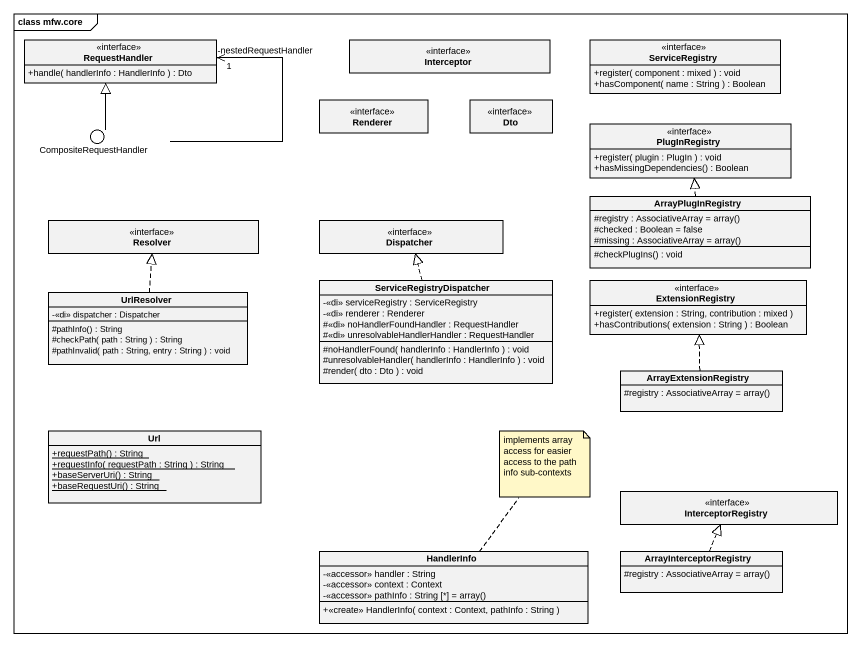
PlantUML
@startuml
mainframe class mfw.core
allowmixing
hide circle
hide empty members
skinparam classAttributeIconSize 0
interface RequestHandler {
  +handle( handlerInfo : HandlerInfo ) : Dto
}
interface Interceptor
interface ServiceRegistry {
  +register( component : mixed ) : void
  +hasComponent( name : String ) : Boolean
}
() CompositeRequestHandler
interface Renderer
interface Dto
interface PlugInRegistry {
  +register( plugin : PlugIn ) : void
  +hasMissingDependencies() : Boolean
}
class ArrayPlugInRegistry {
  {field} #registry : AssociativeArray = array()
  #checked : Boolean = false
  {field} #missing : AssociativeArray = array()
  #checkPlugIns() : void
}
interface Resolver
interface Dispatcher
class ServiceRegistryDispatcher {
  -<<di>> serviceRegistry : ServiceRegistry
  -<<di>> renderer : Renderer
  #<<di>> noHandlerFoundHandler : RequestHandler
  #<<di>> unresolvableHandlerHandler : RequestHandler
  #noHandlerFound( handlerInfo : HandlerInfo ) : void
  #unresolvableHandler( handlerInfo : HandlerInfo ) : void
  #render( dto : Dto ) : void
}
interface ExtensionRegistry {
  +register( extension : String, contribution : mixed )
  +hasContributions( extension : String ) : Boolean
}
class UrlResolver {
  -<<di>> dispatcher : Dispatcher
  #pathInfo() : String
  #checkPath( path : String ) : String
  #pathInvalid( path : String, entry : String ) : void
}
class ArrayExtensionRegistry {
  {field} #registry : AssociativeArray = array()
}
class Url {
  {static} +requestPath() : String
  {static} +requestInfo( requestPath : String ) : String
  {static} +baseServerUri() : String
  {static} +baseRequestUri() : String
}
interface InterceptorRegistry
class HandlerInfo {
  -<<accessor>> handler : String
  -<<accessor>> context : Context
  {field} -<<accessor>> pathInfo : String [*] = array()
  +<<create>> HandlerInfo( context : Context, pathInfo : String )
}
class ArrayInterceptorRegistry {
  {field} #registry : AssociativeArray = array()
}
CompositeRequestHandler -up-|> RequestHandler
CompositeRequestHandler -up-> "-nestedRequestHandler\n1" RequestHandler
ArrayPlugInRegistry .up.|> PlugInRegistry
ServiceRegistryDispatcher .up.|> Dispatcher
UrlResolver .up.|> Resolver
ArrayExtensionRegistry .up.|> ExtensionRegistry
ArrayInterceptorRegistry .up.|> InterceptorRegistry
note top of HandlerInfo : implements array access for easier access to the path info sub-contexts
@enduml
